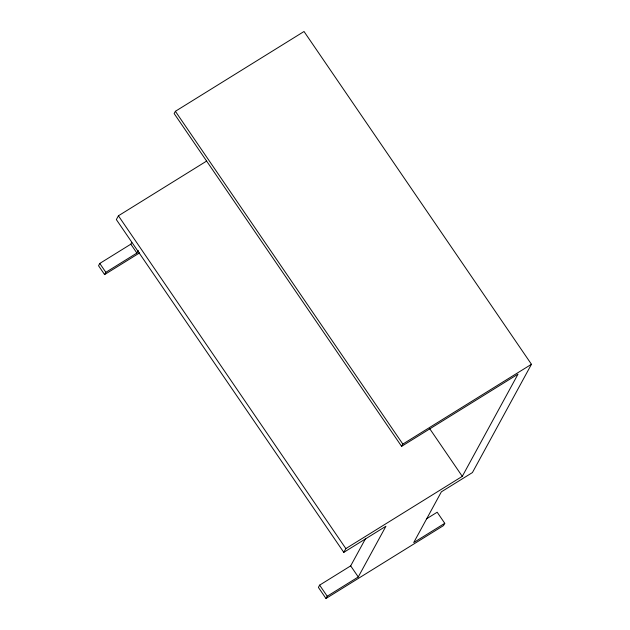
<?xml version="1.0" encoding="UTF-8"?>
<svg xmlns="http://www.w3.org/2000/svg" width="630" height="630" viewBox="0 0 630 630"><rect width="100%" height="100%" fill="white"/><g stroke="black" fill="none" stroke-linecap="round" stroke-linejoin="round"><path stroke-width="0.94" d="M206.569 161.107L118.409 215.799L116.345 219.586L343.791 552.368L385.93 526.231L358.265 576.97L327.214 596.232L325.978 598.5L318.394 587.404L319.63 585.136L350.682 565.874L365.683 538.359M426.557 518.805L437.181 512.214L444.764 523.309L413.713 542.572L441.37 491.833L472.421 472.571L531.46 364.29L304.022 31.5L175.384 111.297L174.148 113.565L401.586 446.355L518.025 374.125L462.286 476.359L345.854 548.588L343.791 552.368M131.764 242.456L130.827 244.18L99.776 263.442L98.54 265.71L104.604 274.586L139.616 252.866M104.604 274.586L105.84 272.317L136.891 253.055L138.293 250.472M401.586 446.355L402.83 444.087L531.46 364.29M444.764 523.309L443.52 525.585L325.978 598.5M429.558 428.463L462.286 476.359M175.384 111.297L402.83 444.087M118.409 215.799L345.854 548.588M130.827 244.18L136.891 253.055M350.682 565.874L358.265 576.97M99.776 263.442L105.84 272.317M319.63 585.136L327.214 596.232"/></g></svg>
